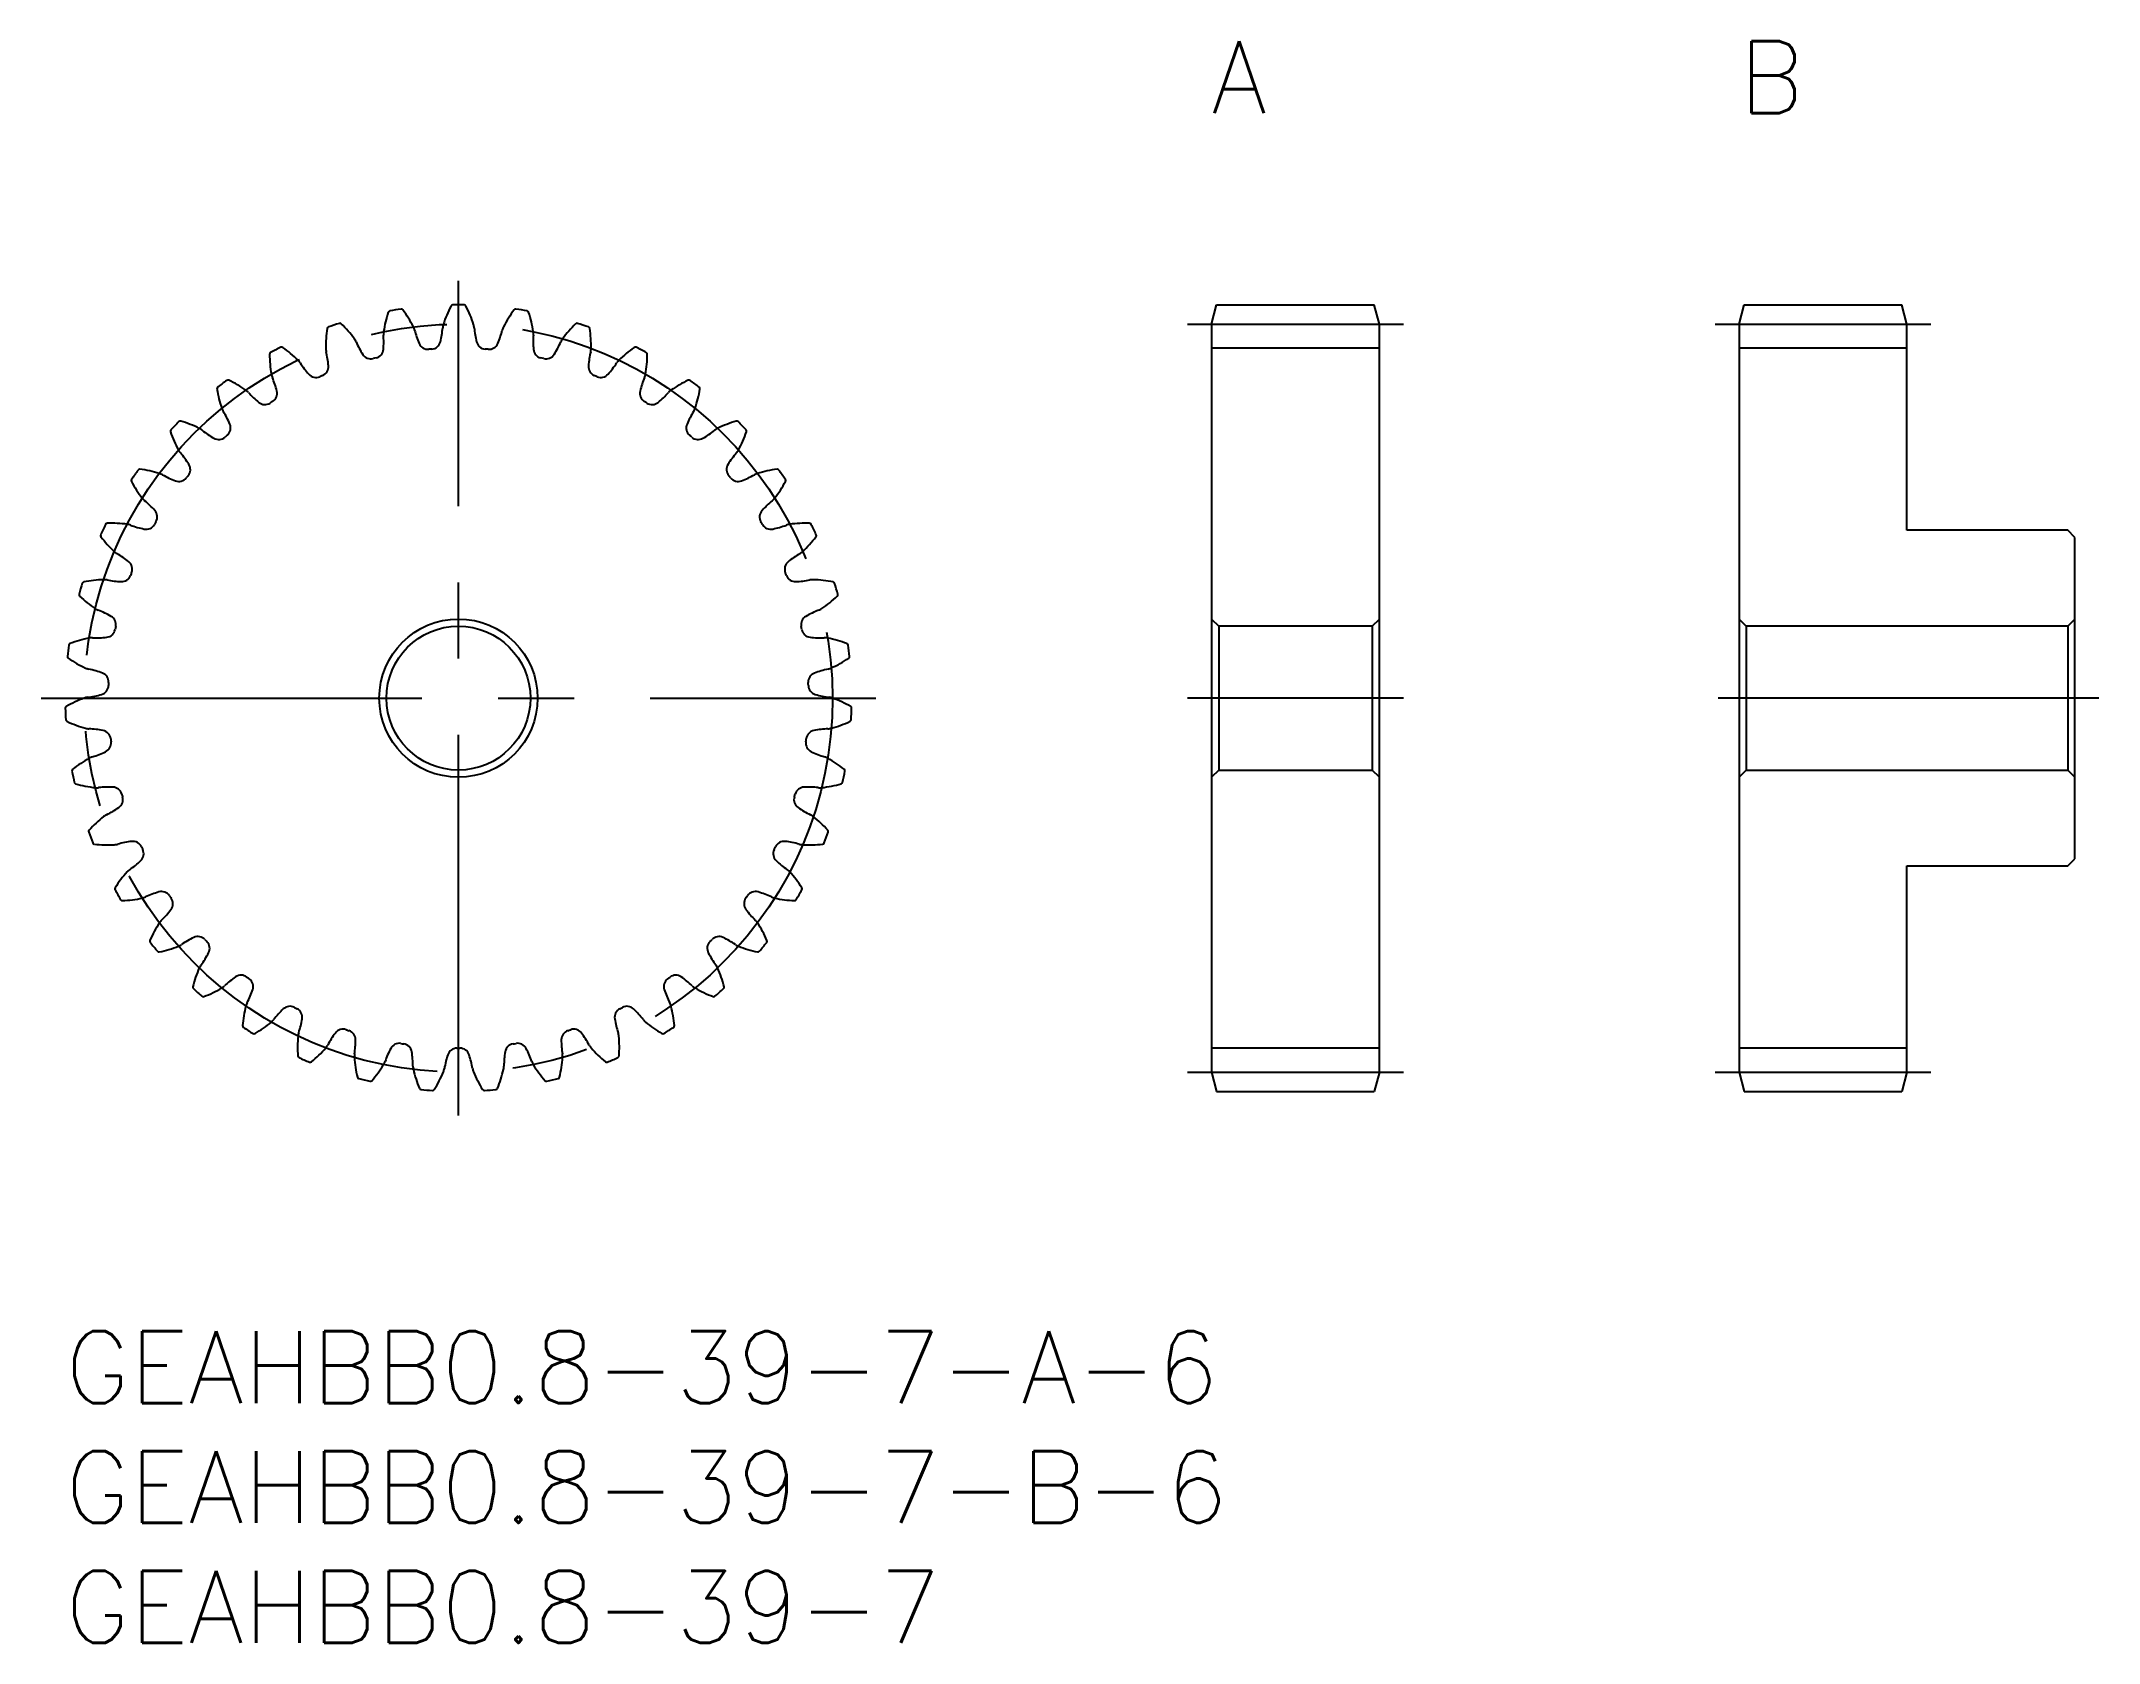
# Model space of a CAD drawing. Extents: x -1 to 84.8, y -13 to 53.8.
import ezdxf

# ---------------------------------------------------------------- set-up
doc = ezdxf.new("R2010")
doc.units = 0
doc.header["$LTSCALE"] = 0.5
doc.linetypes.add('CENTER', pattern=[50.8, 31.75, -6.35, 6.35, -6.35])
for name, color, linetype in [('MSM_CENTER', 1, 'CENTER'), ('MSM_CONTINUOUS', 7, 'CONTINUOUS'), ('MSM_PART_NUMBER', 7, 'CONTINUOUS')]:
    doc.layers.add(name, color=color, linetype=linetype)
doc.styles.get("Standard").update_dxf_attribs({"font": 'txt.shx', "height": 1, "bigfont": 'bigfont.shx'})

# ---------------------------------------------------------------- blocks, each defined once
blk = doc.blocks.new('*U2')
at = {"layer": 'MSM_PART_NUMBER'}
blk.add_text('GEAHBB0.8-39-7-A-6', height=3, dxfattribs=at).set_placement((0, -3))
blk = doc.blocks.new('*U3')
at = {"layer": 'MSM_PART_NUMBER'}
blk.add_text('GEAHBB0.8-39-7-B-6', height=3, dxfattribs=at).set_placement((0, -8))
blk = doc.blocks.new('*U4')
at = {"layer": 'MSM_PART_NUMBER'}
blk.add_text('GEAHBB0.8-39-7', height=3, dxfattribs=at).set_placement((0, -13))
blk = doc.blocks.new('*U5')
at = {"layer": 'MSM_PART_NUMBER'}
blk.add_text('A', height=3, dxfattribs=at).set_placement((47.8, 50.8))
blk = doc.blocks.new('*U6')
at = {"layer": 'MSM_PART_NUMBER'}
blk.add_text('B', height=3, dxfattribs=at).set_placement((69.8, 50.8))

msp = doc.modelspace()

# ---------------------------------------------------------------- linework, layer by layer
at = {"layer": 'MSM_CENTER'}
for p, q in [((16.4, 9), (16.4, 43.8)), ((46.8, 42), (55.8, 42)), ((68.8, 42), (77.8, 42)), ((-1, 26.4), (33.8, 26.4)), ((55.8, 26.4), (46.8, 26.4)), ((84.8, 26.4), (68.8, 26.4)), ((46.8, 10.8), (55.8, 10.8)), ((68.8, 10.8), (77.8, 10.8))]:
    msp.add_line(p, q, dxfattribs=at)
msp.add_circle((16.4, 26.4), 15.6, dxfattribs=at)
at = {"layer": 'MSM_CONTINUOUS'}
for p, q in [((47.8, 42), (48.014, 42.8)), ((48.014, 42.8), (54.586, 42.8)), ((54.8, 42), (54.586, 42.8)), ((69.8, 42), (70.014, 42.8)), ((70.014, 42.8), (76.586, 42.8)), ((76.8, 42), (76.586, 42.8)), ((47.8, 42), (47.8, 10.8)), ((54.8, 10.8), (54.8, 42)), ((69.8, 42), (69.8, 10.8)), ((76.8, 33.4), (76.8, 42)), ((54.8, 41), (47.8, 41)), ((76.8, 41), (69.8, 41)), ((83.5, 33.4), (76.8, 33.4)), ((83.8, 33.1), (83.5, 33.4)), ((83.8, 19.7), (83.8, 33.1)), ((47.8, 29.7), (48.1, 29.4)), ((48.1, 29.4), (48.1, 23.4)), ((54.5, 29.4), (48.1, 29.4)), ((54.5, 29.4), (54.8, 29.7)), ((54.5, 29.4), (54.5, 23.4)), ((69.8, 29.7), (70.1, 29.4)), ((70.1, 29.4), (70.1, 23.4)), ((83.5, 29.4), (70.1, 29.4)), ((83.5, 29.4), (83.8, 29.7)), ((83.5, 29.4), (83.5, 23.4)), ((48.1, 23.4), (47.8, 23.1)), ((48.1, 23.4), (54.5, 23.4)), ((54.8, 23.1), (54.5, 23.4)), ((70.1, 23.4), (69.8, 23.1)), ((70.1, 23.4), (83.5, 23.4)), ((83.8, 23.1), (83.5, 23.4)), ((76.8, 10.8), (76.8, 19.4)), ((76.8, 19.4), (83.5, 19.4)), ((83.5, 19.4), (83.8, 19.7)), ((54.8, 11.8), (47.8, 11.8)), ((76.8, 11.8), (69.8, 11.8)), ((47.8, 10.8), (48.014, 10)), ((54.8, 10.8), (54.586, 10)), ((69.8, 10.8), (70.014, 10)), ((76.8, 10.8), (76.586, 10)), ((48.014, 10), (54.586, 10)), ((70.014, 10), (76.586, 10))]:
    msp.add_line(p, q, dxfattribs=at)
for radius in [3.3, 3]:
    msp.add_circle((16.4, 26.4), radius, dxfattribs=at)
for centre, radius, start, end in [((18.102, 40.967), 4.875, 161.75269, 171.53846), ((13.548, 42.469), 0.08, 100.06562, 161.75272), ((16.4, 26.4), 16.4, 98.39592, 100.06562), ((14.017, 42.545), 0.08, 36.70884, 98.39591), ((10.173, 39.679), 4.875, 26.92308, 36.70884), ((20.416, 40.506), 4.875, 152.52193, 162.30769), ((16.162, 42.718), 0.08, 90.83485, 152.52195), ((16.4, 26.4), 16.4, 89.16515, 90.83485), ((16.638, 42.718), 0.08, 27.47807, 89.16515), ((12.384, 40.506), 4.875, 17.69231, 27.47807), ((22.627, 39.679), 4.875, 143.29116, 153.07692), ((18.783, 42.545), 0.08, 81.60408, 143.29119), ((16.4, 26.4), 16.4, 79.93438, 81.60408), ((19.252, 42.469), 0.08, 18.24731, 79.93438), ((14.698, 40.967), 4.875, 8.46154, 18.24731), ((15.743, 41.052), 4.875, 170.98346, 180.76923), ((11.007, 41.803), 0.08, 109.29639, 170.98349), ((16.4, 26.4), 16.4, 107.62669, 109.29639), ((11.458, 41.954), 0.08, 45.93961, 107.62669), ((8.124, 38.508), 4.875, 36.15385, 45.93961), ((11.527, 40.995), 0.659, 23.55261, 36.154), ((15.707, 42.817), 3.9, 203.55246, 212.26583), ((13.932, 41.588), 0.659, 171.53831, 184.1397), ((9.384, 41.259), 3.9, 355.42648, 4.13984), ((13.932, 41.588), 0.659, 14.32184, 26.92323), ((18.349, 42.716), 3.9, 194.32169, 203.03506), ((15.128, 41.346), 0.4, 203.03506, 274.8627), ((15.258, 41.356), 0.4, 274.36802, 346.19572), ((11.859, 42.192), 3.9, 346.19571, 354.90907), ((16.4, 41.787), 0.659, 162.30754, 174.90893), ((16.4, 41.787), 0.659, 5.09107, 17.69246), ((20.941, 42.192), 3.9, 185.09093, 193.8043), ((17.542, 41.356), 0.4, 193.80429, 265.63193), ((17.672, 41.346), 0.4, 265.13725, 336.96494), ((14.451, 42.716), 3.9, 336.96494, 345.67831), ((18.868, 41.588), 0.659, 153.07676, 165.67816), ((23.416, 41.259), 3.9, 175.86016, 184.57353), ((18.868, 41.588), 0.659, 355.8603, 8.4617), ((17.093, 42.817), 3.9, 327.73417, 336.44754), ((21.273, 40.995), 0.659, 143.846, 156.44739), ((24.676, 38.508), 4.875, 134.06039, 143.84615), ((21.342, 41.954), 0.08, 72.37331, 134.06041), ((16.4, 26.4), 16.4, 70.70361, 72.37331), ((21.793, 41.803), 0.08, 9.01654, 70.70361), ((17.057, 41.052), 4.875, 359.23077, 9.01654), ((8.606, 40.739), 0.08, 118.52716, 180.21425), ((13.401, 40.757), 4.875, 180.21423, 190), ((16.4, 26.4), 16.4, 116.85746, 118.52716), ((9.027, 40.96), 0.08, 55.17038, 116.85746), ((6.288, 37.024), 4.875, 45.38462, 55.17038), ((9.249, 40.024), 0.659, 32.78338, 45.38477), ((13.082, 42.493), 3.9, 212.78323, 221.4966), ((11.527, 40.995), 0.659, 180.76908, 193.37047), ((7.092, 39.941), 3.9, 4.65724, 13.37061), ((12.747, 40.948), 0.4, 212.26582, 284.09351), ((16.4, 26.4), 14.6, 103.5988, 104.09351), ((12.873, 40.979), 0.4, 283.59879, 355.42649), ((16.4, 26.4), 14.6, 94.36803, 94.86274), ((16.4, 26.4), 14.6, 85.13726, 85.63197), ((19.927, 40.979), 0.4, 184.57352, 256.4012), ((16.4, 26.4), 14.6, 75.90649, 76.4012), ((20.053, 40.948), 0.4, 255.90648, 327.73417), ((25.708, 39.941), 3.9, 166.62939, 175.34276), ((21.273, 40.995), 0.659, 346.62953, 359.23093), ((19.718, 42.493), 3.9, 318.5034, 327.21677), ((23.551, 40.024), 0.659, 134.61522, 147.21662), ((26.512, 37.024), 4.875, 124.82962, 134.61538), ((23.773, 40.96), 0.08, 63.14254, 124.82964), ((16.4, 26.4), 16.4, 61.47284, 63.14254), ((19.399, 40.757), 4.875, 350, 359.78577), ((24.194, 40.739), 0.08, 359.78577, 61.47284), ((16.4, 26.4), 16.4, 126.08823, 127.75793), ((6.787, 39.588), 0.08, 64.40115, 126.08823), ((4.715, 35.264), 4.875, 54.61538, 64.40115), ((9.249, 40.024), 0.659, 189.99985, 202.60124), ((5.04, 38.272), 3.9, 13.88801, 22.60138), ((10.461, 40.174), 0.4, 221.49659, 293.32428), ((16.4, 26.4), 14.6, 112.82957, 113.32428), ((10.58, 40.225), 0.4, 292.82956, 4.65725), ((22.22, 40.225), 0.4, 175.34275, 247.17043), ((16.4, 26.4), 14.6, 66.67572, 67.17043), ((22.339, 40.174), 0.4, 246.67571, 318.5034), ((27.76, 38.272), 3.9, 157.39862, 166.11199), ((23.551, 40.024), 0.659, 337.39876, 350.00015), ((28.085, 35.264), 4.875, 115.59885, 125.38462), ((26.013, 39.588), 0.08, 53.91177, 115.59887), ((16.4, 26.4), 16.4, 52.24207, 53.91177), ((6.407, 39.303), 0.08, 127.75793, 189.44503), ((11.137, 40.09), 4.875, 189.445, 199.23077), ((7.156, 38.701), 0.659, 42.01415, 54.61554), ((10.544, 41.753), 3.9, 222.014, 230.72737), ((8.328, 39.043), 0.4, 230.72737, 302.55505), ((16.4, 26.4), 14.6, 122.06034, 122.55505), ((8.438, 39.112), 0.4, 302.06033, 13.88803), ((24.362, 39.112), 0.4, 166.11198, 237.93966), ((16.4, 26.4), 14.6, 57.44496, 57.93966), ((24.472, 39.043), 0.4, 237.44494, 309.27263), ((22.256, 41.753), 3.9, 309.27263, 317.986), ((25.644, 38.701), 0.659, 125.38446, 137.98585), ((21.663, 40.09), 4.875, 340.76923, 350.555), ((26.393, 39.303), 0.08, 350.555, 52.24207), ((16.4, 26.4), 16.4, 135.31899, 136.9887), ((4.796, 37.876), 0.08, 73.63192, 135.31899), ((3.445, 33.275), 4.875, 63.84615, 73.63192), ((7.156, 38.701), 0.659, 199.23062, 211.83201), ((3.283, 36.296), 3.9, 23.11878, 31.83215), ((6.502, 37.67), 0.4, 311.2911, 23.11878), ((26.298, 37.67), 0.4, 156.88121, 228.70889), ((29.517, 36.296), 3.9, 148.16785, 156.88122), ((25.644, 38.701), 0.659, 328.16799, 340.76939), ((29.355, 33.275), 4.875, 106.36808, 116.15385), ((28.004, 37.876), 0.08, 44.68101, 106.3681), ((16.4, 26.4), 16.4, 43.0113, 44.68101), ((4.467, 37.533), 0.08, 136.9887, 198.6758), ((9.009, 39.068), 4.875, 198.67577, 208.46154), ((5.303, 37.059), 0.659, 51.24492, 63.84631), ((8.157, 40.614), 3.9, 231.24477, 239.95814), ((6.405, 37.585), 0.4, 239.95813, 311.78581), ((16.4, 26.4), 14.6, 131.29111, 131.78581), ((16.4, 26.4), 14.6, 48.21419, 48.70889), ((26.395, 37.585), 0.4, 228.21417, 300.04187), ((24.643, 40.614), 3.9, 300.04186, 308.75523), ((27.497, 37.059), 0.659, 116.15369, 128.75508), ((23.791, 39.068), 4.875, 331.53846, 341.32423), ((28.333, 37.533), 0.08, 341.32423, 43.0113), ((5.303, 37.059), 0.659, 208.46138, 221.06278), ((1.865, 34.064), 3.9, 32.34955, 41.06292), ((4.822, 35.937), 0.4, 320.52187, 32.34955), ((27.978, 35.937), 0.4, 147.65044, 219.47812), ((30.935, 34.064), 3.9, 138.93708, 147.65045), ((27.497, 37.059), 0.659, 318.93722, 331.53862), ((2.835, 35.474), 0.08, 146.21947, 207.90657), ((7.073, 37.718), 4.875, 207.90654, 217.69231), ((16.4, 26.4), 16.4, 144.54976, 146.21947), ((3.105, 35.866), 0.08, 82.86269, 144.54976), ((2.51, 31.108), 4.875, 73.07692, 82.86269), ((3.737, 35.141), 0.659, 60.47568, 73.07708), ((5.984, 39.108), 3.9, 240.47554, 249.18891), ((4.74, 35.836), 0.4, 249.1889, 321.01658), ((16.4, 26.4), 14.6, 140.52188, 141.01658), ((16.4, 26.4), 14.6, 38.98342, 39.47812), ((28.06, 35.836), 0.4, 218.9834, 290.8111), ((26.816, 39.108), 3.9, 290.81109, 299.52446), ((29.063, 35.141), 0.659, 106.92292, 119.52432), ((30.29, 31.108), 4.875, 97.13731, 106.92308), ((25.727, 37.718), 4.875, 322.30769, 332.09346), ((29.695, 35.866), 0.08, 35.45024, 97.13734), ((16.4, 26.4), 16.4, 33.78053, 35.45024), ((29.965, 35.474), 0.08, 332.09346, 33.78053), ((3.737, 35.141), 0.659, 217.69215, 230.29355), ((0.824, 31.633), 3.9, 41.58032, 50.29369), ((31.976, 31.633), 3.9, 129.70631, 138.41968), ((29.063, 35.141), 0.659, 309.70645, 322.30785), ((16.4, 26.4), 16.4, 153.78053, 155.45024), ((1.759, 33.61), 0.08, 92.09346, 153.78053), ((1.934, 28.819), 4.875, 82.30769, 92.09346), ((2.499, 32.996), 0.659, 69.70645, 82.30785), ((4.08, 37.273), 3.9, 249.70631, 258.41968), ((3.377, 33.844), 0.4, 258.41967, 330.24732), ((16.4, 26.4), 14.6, 149.75265, 150.24735), ((3.442, 33.956), 0.4, 329.75264, 41.58031), ((29.358, 33.956), 0.4, 138.41967, 210.24735), ((16.4, 26.4), 14.6, 29.75265, 30.24735), ((29.423, 33.844), 0.4, 209.75263, 281.58033), ((28.72, 37.273), 3.9, 281.58032, 290.29369), ((30.301, 32.996), 0.659, 97.69215, 110.29355), ((30.866, 28.819), 4.875, 87.90654, 97.69231), ((31.041, 33.61), 0.08, 26.21947, 87.90657), ((16.4, 26.4), 16.4, 24.54976, 26.21947), ((1.555, 33.181), 0.08, 155.45024, 217.13734), ((5.378, 36.076), 4.875, 217.13731, 226.92308), ((27.422, 36.076), 4.875, 313.07692, 322.86269), ((31.245, 33.181), 0.08, 322.86269, 24.54976), ((2.499, 32.996), 0.659, 226.92292, 239.52432), ((0.186, 29.067), 3.9, 50.81109, 59.52446), ((2.398, 31.78), 0.4, 338.98341, 50.81109), ((30.402, 31.78), 0.4, 129.1889, 201.01658), ((32.614, 29.067), 3.9, 120.47554, 129.18891), ((30.301, 32.996), 0.659, 300.47568, 313.07708), ((16.4, 26.4), 16.4, 163.0113, 164.68101), ((0.792, 31.168), 0.08, 101.32423, 163.0113), ((1.734, 26.467), 4.875, 91.53846, 101.32423), ((1.621, 30.681), 0.659, 78.93722, 91.53862), ((2.495, 35.156), 3.9, 258.93708, 267.65045), ((2.352, 31.658), 0.4, 267.65044, 339.47812), ((16.4, 26.4), 14.6, 158.98342, 159.47812), ((16.4, 26.4), 14.6, 20.52188, 21.01658), ((30.448, 31.658), 0.4, 200.52186, 272.34956), ((30.305, 35.156), 3.9, 272.34955, 281.06292), ((31.179, 30.681), 0.659, 88.46138, 101.06278), ((31.066, 26.467), 4.875, 78.67577, 88.46154), ((32.008, 31.168), 0.08, 16.9887, 78.6758), ((16.4, 26.4), 16.4, 15.31899, 16.9887), ((0.66, 30.712), 0.08, 164.68101, 226.36811), ((3.969, 34.182), 4.875, 226.36808, 236.15385), ((1.621, 30.681), 0.659, 236.15369, 248.75508), ((-0.032, 26.431), 3.9, 60.04186, 68.75523), ((32.832, 26.431), 3.9, 111.24477, 119.95814), ((31.179, 30.681), 0.659, 291.24492, 303.84631), ((28.831, 34.182), 4.875, 303.84615, 313.63192), ((32.14, 30.712), 0.08, 313.63192, 15.31899), ((1.69, 29.337), 0.4, 276.88121, 348.70889), ((1.716, 29.464), 0.4, 348.21418, 60.04186), ((16.4, 26.4), 14.6, 168.21419, 168.70889), ((31.084, 29.464), 0.4, 119.95813, 191.78581), ((16.4, 26.4), 14.6, 11.29111, 11.78581), ((31.11, 29.337), 0.4, 191.29109, 263.11879), ((16.4, 26.4), 16.4, 172.24207, 173.91177), ((0.229, 28.603), 0.08, 110.555, 172.24207), ((1.913, 24.113), 4.875, 100.76923, 110.555), ((1.125, 28.255), 0.659, 88.16799, 100.76939), ((1.271, 32.812), 3.9, 268.16785, 276.88122), ((31.529, 32.812), 3.9, 263.11878, 271.83215), ((31.675, 28.255), 0.659, 79.23062, 91.83201), ((30.887, 24.113), 4.875, 69.445, 79.23077), ((32.571, 28.603), 0.08, 7.75793, 69.44503), ((16.4, 26.4), 16.4, 6.08823, 7.75793), ((0.172, 28.131), 0.08, 173.91177, 235.59887), ((2.881, 32.087), 4.875, 235.59885, 245.38462), ((1.125, 28.255), 0.659, 245.38446, 257.98585), ((0.176, 23.795), 3.9, 69.27263, 77.986), ((32.624, 23.795), 3.9, 102.014, 110.72737), ((31.675, 28.255), 0.659, 282.01415, 294.61554), ((29.919, 32.087), 4.875, 294.61538, 304.40115), ((32.628, 28.131), 0.08, 304.40115, 6.08823), ((1.41, 26.939), 0.4, 286.11198, 357.93966), ((1.415, 27.069), 0.4, 357.44495, 69.27263), ((16.4, 26.4), 14.6, 177.44495, 177.93966), ((31.385, 27.069), 0.4, 110.72737, 182.55505), ((16.4, 26.4), 14.6, 2.06034, 2.55505), ((31.39, 26.939), 0.4, 182.06032, 253.88802), ((0.085, 25.981), 0.08, 119.78577, 181.47284), ((16.4, 26.4), 16.4, 181.47284, 183.14254), ((2.467, 21.819), 4.875, 110, 119.78577), ((1.026, 25.78), 0.659, 97.39876, 110.00015), ((0.438, 30.302), 3.9, 277.39862, 286.11199), ((32.362, 30.302), 3.9, 253.88801, 262.60138), ((31.774, 25.78), 0.659, 69.99985, 82.60124), ((30.333, 21.819), 4.875, 60.21423, 70), ((32.715, 25.981), 0.08, 358.52716, 60.21426), ((16.4, 26.4), 16.4, 356.85746, 358.52716), ((0.105, 25.505), 0.08, 183.14254, 244.82964), ((2.144, 29.845), 4.875, 244.82962, 254.61538), ((1.026, 25.78), 0.659, 254.61523, 267.21662), ((0.804, 21.226), 3.9, 78.5034, 87.21677), ((1.502, 24.656), 0.4, 6.67571, 78.5034), ((31.298, 24.656), 0.4, 101.4966, 173.32428), ((31.996, 21.226), 3.9, 92.78323, 101.4966), ((31.774, 25.78), 0.659, 272.78338, 285.38477), ((30.656, 29.845), 4.875, 285.38462, 295.17038), ((32.695, 25.505), 0.08, 295.17038, 356.85746), ((0.019, 27.691), 3.9, 286.62939, 295.34276), ((1.517, 24.528), 0.4, 295.34275, 7.1704), ((16.4, 26.4), 14.6, 186.67572, 187.17043), ((31.283, 24.528), 0.4, 172.82955, 244.65725), ((16.4, 26.4), 14.6, 352.82957, 353.32428), ((32.781, 27.691), 3.9, 244.65724, 253.37061), ((0.364, 23.369), 0.08, 129.01654, 190.70361), ((16.4, 26.4), 16.4, 190.70361, 192.37331), ((3.383, 19.643), 4.875, 119.23077, 129.01654), ((1.324, 23.322), 0.659, 106.62953, 119.23093), ((31.476, 23.322), 0.659, 60.76908, 73.37047), ((29.417, 19.643), 4.875, 50.98346, 60.76923), ((16.4, 26.4), 16.4, 347.62669, 349.29639), ((32.436, 23.369), 0.08, 349.29639, 50.98349), ((0.459, 22.903), 0.08, 192.37331, 254.06041), ((1.776, 27.514), 4.875, 254.06039, 263.84615), ((1.324, 23.322), 0.659, 263.846, 276.44739), ((1.836, 18.792), 3.9, 87.73417, 96.44754), ((1.974, 22.289), 0.4, 15.90648, 87.73416), ((16.4, 26.4), 14.6, 195.90649, 196.4012), ((16.4, 26.4), 14.6, 343.5988, 344.09351), ((30.826, 22.289), 0.4, 92.26583, 164.09351), ((30.964, 18.792), 3.9, 83.55246, 92.26583), ((31.476, 23.322), 0.659, 263.55261, 276.154), ((31.024, 27.514), 4.875, 276.15385, 285.93961), ((32.341, 22.903), 0.08, 285.93961, 347.62669), ((4.635, 17.643), 4.875, 128.46154, 138.24731), ((2.013, 20.944), 0.659, 115.8603, 128.4617), ((0.024, 25.046), 3.9, 295.86016, 304.57353), ((2.01, 22.165), 0.4, 304.57352, 16.4012), ((30.79, 22.165), 0.4, 163.59879, 235.42648), ((32.776, 25.046), 3.9, 235.42647, 244.13984), ((30.787, 20.944), 0.659, 51.53831, 64.1397), ((28.165, 17.643), 4.875, 41.7527, 51.53846), ((1.058, 20.836), 0.08, 138.24731, 199.93438), ((16.4, 26.4), 16.4, 199.93438, 201.60408), ((16.4, 26.4), 16.4, 338.39592, 340.06562), ((31.742, 20.836), 0.08, 340.06562, 41.75272), ((1.226, 20.391), 0.08, 201.60408, 263.29118), ((1.787, 25.153), 4.875, 263.29116, 273.07692), ((2.013, 20.944), 0.659, 273.07677, 285.67816), ((3.245, 16.554), 3.9, 96.96493, 105.67831), ((2.821, 20.028), 0.4, 25.13725, 96.96493), ((2.876, 19.911), 0.4, 313.80429, 25.63197), ((16.4, 26.4), 14.6, 205.13726, 205.63197), ((29.924, 19.911), 0.4, 154.36802, 226.19571), ((16.4, 26.4), 14.6, 334.36803, 334.86274), ((29.979, 20.028), 0.4, 83.03506, 154.86274), ((29.555, 16.554), 3.9, 74.32169, 83.03506), ((30.787, 20.944), 0.659, 254.32184, 266.92323), ((31.013, 25.153), 4.875, 266.92308, 276.70884), ((31.574, 20.391), 0.08, 276.70884, 338.39592), ((6.192, 15.869), 4.875, 137.69231, 147.47807), ((3.074, 18.707), 0.659, 125.09107, 137.69246), ((0.453, 22.437), 3.9, 305.09093, 313.80429), ((32.347, 22.437), 3.9, 226.19571, 234.90907), ((29.726, 18.707), 0.659, 42.30754, 54.90893), ((26.608, 15.869), 4.875, 32.52193, 42.30769), ((2.149, 18.447), 0.08, 147.47807, 209.16515), ((16.4, 26.4), 16.4, 209.16515, 210.83485), ((2.176, 22.825), 4.875, 272.52193, 282.30769), ((3.074, 18.707), 0.659, 282.30754, 294.90893), ((4.995, 14.571), 3.9, 106.1957, 114.90907), ((4.019, 17.932), 0.4, 34.36802, 106.1957), ((16.4, 26.4), 14.6, 214.36803, 214.86274), ((4.092, 17.826), 0.4, 323.03506, 34.8627), ((28.708, 17.826), 0.4, 145.13725, 216.96495), ((16.4, 26.4), 14.6, 325.13726, 325.63197), ((28.781, 17.932), 0.4, 73.80429, 145.63197), ((27.805, 14.571), 3.9, 65.09093, 73.80429), ((29.726, 18.707), 0.659, 245.09107, 257.69246), ((30.624, 22.825), 4.875, 257.69231, 267.47807), ((16.4, 26.4), 16.4, 329.16515, 330.83485), ((30.651, 18.447), 0.08, 330.83485, 32.52195), ((2.387, 18.035), 0.08, 210.83485, 272.52195), ((1.296, 19.93), 3.9, 314.32169, 323.03506), ((31.504, 19.93), 3.9, 216.96494, 225.67831), ((30.413, 18.035), 0.08, 267.47807, 329.16515), ((8.014, 14.368), 4.875, 146.92308, 156.70884), ((4.481, 16.669), 0.659, 134.32184, 146.92323), ((7.04, 12.895), 3.9, 115.42647, 124.13984), ((5.537, 16.056), 0.4, 43.59879, 115.42648), ((16.4, 26.4), 14.6, 223.5988, 224.09351), ((16.4, 26.4), 14.6, 315.90649, 316.4012), ((27.263, 16.056), 0.4, 64.57352, 136.4012), ((25.76, 12.895), 3.9, 55.86016, 64.57353), ((28.319, 16.669), 0.659, 33.07677, 45.67816), ((24.786, 14.368), 4.875, 23.29116, 33.07692), ((3.609, 16.264), 0.08, 156.70884, 218.39592), ((16.4, 26.4), 16.4, 218.39592, 220.06562), ((3.91, 15.895), 0.08, 220.06562, 281.75272), ((2.933, 20.59), 4.875, 281.7527, 291.53846), ((4.481, 16.669), 0.659, 291.53831, 304.1397), ((2.529, 17.591), 3.9, 323.55246, 332.26583), ((5.627, 15.963), 0.4, 332.26583, 44.09351), ((27.173, 15.963), 0.4, 135.90648, 207.73418), ((30.271, 17.591), 3.9, 207.73417, 216.44754), ((28.319, 16.669), 0.659, 235.8603, 248.46169), ((29.867, 20.59), 4.875, 248.46154, 258.24731), ((28.89, 15.895), 0.08, 258.24731, 319.93438), ((16.4, 26.4), 16.4, 319.93438, 321.60408), ((29.191, 16.264), 0.08, 321.60408, 23.29118), ((10.052, 13.178), 4.875, 156.15385, 165.93961), ((6.197, 14.883), 0.659, 143.55261, 156.154), ((9.328, 11.568), 3.9, 124.65724, 133.37061), ((7.337, 14.447), 0.4, 52.82956, 124.65724), ((16.4, 26.4), 14.6, 232.82957, 233.32428), ((7.441, 14.37), 0.4, 341.4966, 53.32428), ((25.359, 14.37), 0.4, 126.67571, 198.5034), ((16.4, 26.4), 14.6, 306.67572, 307.17043), ((25.463, 14.447), 0.4, 55.34275, 127.17043), ((23.472, 11.568), 3.9, 46.62939, 55.34276), ((26.603, 14.883), 0.659, 23.846, 36.44739), ((22.748, 13.178), 4.875, 14.06039, 23.84615), ((5.401, 14.343), 0.08, 165.93961, 227.62669), ((16.4, 26.4), 16.4, 227.62669, 229.29639), ((5.757, 14.028), 0.08, 229.29639, 290.98349), ((4.04, 18.505), 4.875, 290.98346, 300.76923), ((6.197, 14.883), 0.659, 300.76908, 313.37047), ((4.122, 15.48), 3.9, 332.78323, 341.4966), ((28.678, 15.48), 3.9, 198.5034, 207.21677), ((26.603, 14.883), 0.659, 226.62953, 239.23092), ((28.76, 18.505), 4.875, 239.23077, 249.01654), ((27.043, 14.028), 0.08, 249.01654, 310.70361), ((16.4, 26.4), 16.4, 310.70361, 312.37331), ((27.399, 14.343), 0.08, 312.37331, 14.06042), ((12.255, 12.331), 4.875, 165.38462, 175.17038), ((8.176, 13.395), 0.659, 152.78338, 165.38477), ((5.466, 16.624), 4.875, 300.21423, 310), ((8.176, 13.395), 0.659, 309.99985, 322.60124), ((11.798, 10.626), 3.9, 133.88801, 142.60138), ((9.372, 13.148), 0.4, 62.06033, 133.88801), ((16.4, 26.4), 14.6, 242.06034, 242.55505), ((9.487, 13.088), 0.4, 350.72737, 62.55505), ((6.032, 13.652), 3.9, 342.014, 350.72737), ((23.313, 13.088), 0.4, 117.44494, 189.27263), ((26.768, 13.652), 3.9, 189.27263, 197.986), ((16.4, 26.4), 14.6, 297.44496, 297.93966), ((23.428, 13.148), 0.4, 46.11198, 117.93966), ((21.002, 10.626), 3.9, 37.39862, 46.11199), ((24.624, 13.395), 0.659, 217.39876, 230.00015), ((27.334, 16.624), 4.875, 230, 239.78577), ((24.624, 13.395), 0.659, 14.61523, 27.21662), ((20.545, 12.331), 4.875, 4.82962, 14.61538), ((7.477, 12.735), 0.08, 175.17038, 236.85746), ((16.4, 26.4), 16.4, 236.85746, 238.52716), ((7.879, 12.481), 0.08, 238.52716, 300.21426), ((14.566, 11.849), 4.875, 174.61538, 184.40115), ((10.369, 12.244), 0.659, 162.01415, 174.61554), ((14.388, 10.092), 3.9, 143.11878, 151.83215), ((11.589, 12.193), 0.4, 71.2911, 143.11879), ((16.4, 26.4), 14.6, 251.29111, 251.78581), ((11.711, 12.152), 0.4, 359.95813, 71.78581), ((8.211, 12.154), 3.9, 351.24477, 359.95814), ((21.089, 12.152), 0.4, 108.21417, 180.04187), ((24.589, 12.154), 3.9, 180.04186, 188.75523), ((16.4, 26.4), 14.6, 288.21419, 288.70889), ((21.211, 12.193), 0.4, 36.88121, 108.70889), ((18.412, 10.092), 3.9, 28.16785, 36.88122), ((22.431, 12.244), 0.659, 5.38446, 17.98585), ((18.234, 11.849), 4.875, 355.59885, 5.38462), ((24.921, 12.481), 0.08, 239.78577, 301.47284), ((16.4, 26.4), 16.4, 301.47284, 303.14254), ((25.323, 12.735), 0.08, 303.14254, 4.82964), ((9.785, 11.481), 0.08, 184.40115, 246.08823), ((16.4, 26.4), 16.4, 246.08823, 247.75793), ((10.223, 11.294), 0.08, 247.75793, 309.44503), ((7.176, 14.997), 4.875, 309.445, 319.23077), ((10.369, 12.244), 0.659, 319.23062, 331.83201), ((12.718, 11.46), 0.659, 171.24492, 183.84631), ((16.924, 11.743), 4.875, 183.84615, 193.63192), ((12.718, 11.46), 0.659, 328.46138, 341.06278), ((17.03, 9.981), 3.9, 152.34955, 161.06292), ((13.93, 11.605), 0.4, 80.52186, 152.34955), ((16.4, 26.4), 14.6, 260.52188, 261.01658), ((14.058, 11.584), 0.4, 9.1889, 81.01658), ((10.603, 11.025), 3.9, 0.47554, 9.18891), ((19.656, 10.294), 3.9, 161.58032, 170.29369), ((16.335, 11.4), 0.4, 89.75263, 161.58032), ((16.4, 26.4), 14.6, 269.75265, 270.24735), ((16.465, 11.4), 0.4, 18.41967, 90.24735), ((13.144, 10.294), 3.9, 9.70631, 18.41968), ((22.197, 11.025), 3.9, 170.81109, 179.52446), ((18.742, 11.584), 0.4, 98.9834, 170.8111), ((16.4, 26.4), 14.6, 278.98342, 279.47812), ((18.87, 11.605), 0.4, 27.65044, 99.47812), ((15.77, 9.981), 3.9, 18.93708, 27.65045), ((20.082, 11.46), 0.659, 198.93722, 211.53862), ((15.876, 11.743), 4.875, 346.36808, 356.15385), ((20.082, 11.46), 0.659, 356.15369, 8.75508), ((22.431, 12.244), 0.659, 208.16799, 220.76938), ((25.624, 14.997), 4.875, 220.76923, 230.555), ((22.577, 11.294), 0.08, 230.555, 292.24207), ((16.4, 26.4), 16.4, 292.24207, 293.91177), ((23.015, 11.481), 0.08, 293.91177, 355.59888), ((12.264, 10.613), 0.08, 193.63192, 255.31899), ((16.4, 26.4), 16.4, 255.31899, 256.9887), ((12.726, 10.499), 0.08, 256.9887, 318.6758), ((9.125, 13.665), 4.875, 318.67577, 328.46154), ((15.162, 11.063), 0.659, 180.47568, 193.07708), ((19.268, 12.017), 4.875, 193.07692, 202.86269), ((11.262, 12.663), 4.875, 327.90654, 337.69231), ((15.162, 11.063), 0.659, 337.69215, 350.29355), ((17.638, 11.063), 0.659, 189.70645, 202.30785), ((21.538, 12.663), 4.875, 202.30769, 212.09346), ((13.532, 12.017), 4.875, 337.13731, 346.92308), ((17.638, 11.063), 0.659, 346.92292, 359.52432), ((23.675, 13.665), 4.875, 211.53846, 221.32423), ((20.074, 10.499), 0.08, 221.32423, 283.0113), ((16.4, 26.4), 16.4, 283.0113, 284.68101), ((20.536, 10.613), 0.08, 284.68101, 346.36811), ((14.85, 10.154), 0.08, 202.86269, 264.54976), ((16.4, 26.4), 16.4, 264.54976, 266.21947), ((15.324, 10.116), 0.08, 266.21947, 327.90657), ((17.476, 10.116), 0.08, 212.09346, 273.78053), ((16.4, 26.4), 16.4, 273.78053, 275.45024), ((17.95, 10.154), 0.08, 275.45024, 337.13734)]:
    msp.add_arc(centre, radius, start, end, dxfattribs=at)

# ---------------------------------------------------------------- block references
for name in ['*U5', '*U6', '*U2', '*U3', '*U4']:
    msp.add_blockref(name, (0, 0), dxfattribs=at)

doc.saveas('drawing.dxf')
